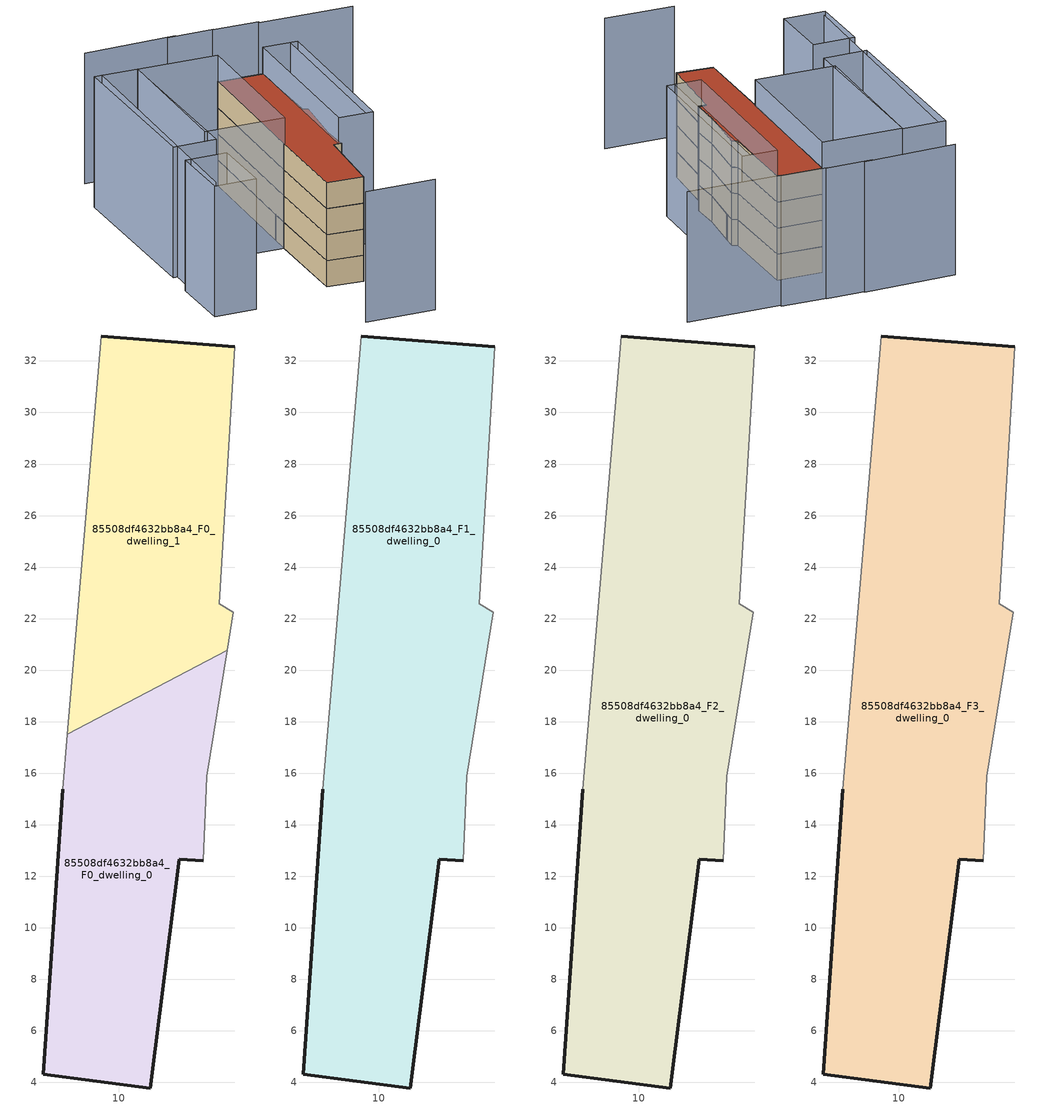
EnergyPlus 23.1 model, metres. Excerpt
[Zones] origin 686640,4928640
85508df4632bb8a4_F0_dwelling_0
 floor ground (EU_floor_Construction): 11.21,3.79 12.34,12.67 13.27,12.6 13.4,15.88 14.2,20.78 8,17.51 7.82,15.38 7.06,4.32 z0
 wall outside (EU_wall_Construction): 13.27,12.6 12.34,12.67 11.21,3.79 7.06,4.32 7.82,15.38 z0:3
 wall adiabatic (EU_wall_Construction): 7.82,15.38 8,17.51 / 14.2,20.78 13.4,15.88 13.27,12.6 z0:3
 wall to 85508df4632bb8a4_F0_dwelling_1 (EU_wall_Construction): 8,17.51 14.2,20.78 z0:3
85508df4632bb8a4_F0_dwelling_1
 floor ground (EU_floor_Construction): 14.2,20.78 14.44,22.25 13.89,22.57 14.5,32.56 9.31,32.97 8,17.51 z0
 wall outside (EU_wall_Construction): 9.31,32.97 14.5,32.56 z0:3
 wall adiabatic (EU_wall_Construction): 8,17.51 9.31,32.97 / 14.5,32.56 13.89,22.57 14.44,22.25 14.2,20.78 z0:3
85508df4632bb8a4_F1_dwelling_0
 floor to 85508df4632bb8a4_F0_dwelling_0 (EU_floor_Construction): 11.21,3.79 12.34,12.67 13.27,12.6 13.4,15.88 14.2,20.78 8,17.51 7.82,15.38 7.06,4.32 z3
 floor to 85508df4632bb8a4_F0_dwelling_1 (EU_floor_Construction): 14.2,20.78 14.44,22.24 13.89,22.57 14.5,32.56 9.31,32.97 8,17.51 z3
 wall outside (EU_wall_Construction): 9.31,32.97 14.5,32.56 / 13.27,12.6 12.34,12.67 11.21,3.79 7.06,4.32 7.82,15.38 z3:6
 wall adiabatic (EU_wall_Construction): 7.82,15.38 9.31,32.97 / 14.5,32.56 13.89,22.57 14.44,22.25 13.4,15.88 13.27,12.6 z3:6
85508df4632bb8a4_F2_dwelling_0
 floor to 85508df4632bb8a4_F1_dwelling_0 (EU_floor_Construction): 11.21,3.79 12.34,12.67 13.27,12.6 13.4,15.88 14.44,22.25 13.89,22.57 14.5,32.56 9.31,32.97 7.82,15.38 7.06,4.32 z6
 wall outside (EU_wall_Construction): 9.31,32.97 14.5,32.56 / 13.27,12.6 12.34,12.67 11.21,3.79 7.06,4.32 7.82,15.38 z6:9
 wall adiabatic (EU_wall_Construction): 7.82,15.38 9.31,32.97 / 14.5,32.56 13.89,22.57 14.44,22.25 13.4,15.88 13.27,12.6 z6:9
85508df4632bb8a4_F3_dwelling_0
 floor to 85508df4632bb8a4_F2_dwelling_0 (EU_floor_Construction): 11.21,3.79 12.34,12.67 13.27,12.6 13.4,15.88 14.44,22.25 13.89,22.57 14.5,32.56 9.31,32.97 7.82,15.38 7.06,4.32 z9
 wall outside (EU_wall_Construction): 9.31,32.97 14.5,32.56 / 13.27,12.6 12.34,12.67 11.21,3.79 7.06,4.32 7.82,15.38 z9:12
 wall adiabatic (EU_wall_Construction): 7.82,15.38 9.31,32.97 / 14.5,32.56 13.89,22.57 14.44,22.25 13.4,15.88 13.27,12.6 z9:12
 roof outside (EU_roof_Construction): 14.5,32.56 13.89,22.57 14.44,22.25 13.4,15.88 13.27,12.6 12.34,12.67 11.21,3.79 7.06,4.32 7.82,15.38 9.31,32.97 z12
shading: 6.42,-5.68 14.34,-6.31 / -3.91,34.05 -6.4,3.84 / 15.99,12.43 17.62,32.31 / 17.23,38.66 11.98,39.07 / 12.15,39.13 6.82,39.51 / 7.79,39.59 -2.77,39.98 / 27.88,37.67 17.17,38.49 / -1.72,10.14 -2.18,2.69 / -2.18,2.69 -6.96,2.99 / -6.96,2.99 -6.5,10.43 / -6.5,10.43 -1.72,10.14 / 14.5,32.56 18.48,32.24 / 18.48,32.24 16.9,12.32 / 16.9,12.32 12.92,12.63 / 12.92,12.63 14.5,32.56 / 0.17,33.8 -1.08,13.71 / -1.08,13.71 -6.03,14.02 / -6.03,14.02 -4.79,34.1 / -4.79,34.1 0.17,33.8 / 0.16,33.68 9.31,32.97 / 9.31,32.97 7.92,15.29 / 7.92,15.29 -1.22,16.01 / -1.22,16.01 0.16,33.68 z0:15
[Building]
EU S2 Campaign: North Axis=0; Terrain=City; Solar Distribution=FullExterior
[Site:Location]
Bologna: Latitude=44.5; Longitude=11.25; Time Zone=1; Elevation=37
[SizingPeriod:WeatherFileDays]
AnnualSizingPeriod: Begin Month=1; Begin Day of Month=1; End Month=12; End Day of Month=31; Day of Week for Start Day=Monday; Use Weather File Daylight Saving Period=No; Use Weather File Rain and Snow Indicators=No
[MATERIAL]
EU_InternalMass_Material: Roughness=MediumRough; Thickness=0.1; Conductivity=1; Density=1800; Specific Heat=900; Thermal Absorptance=0.9; Solar Absorptance=0.7; Visible Absorptance=0.7
[MATERIAL:NOMASS] Roughness=MediumRough; Thermal Absorptance=0.9; Solar Absorptance=0.7; Visible Absorptance=0.7
Name | Thermal Resistance
EU_wall_NoMass | 0.937881
EU_roof_NoMass | 0.548572
EU_floor_NoMass | 0.71348
[CONSTRUCTION]
EU_wall_Construction: EU_wall_NoMass
EU_roof_Construction: EU_roof_NoMass
EU_floor_Construction: EU_floor_NoMass
EU_InternalMass_Construction: EU_InternalMass_Material
[ZONE] Type=1; Multiplier=1; Ceiling Height=autocalculate; Floor Area=autocalculate; Part of Total Floor Area=Yes
Name | Volume
85508df4632bb8a4_F0_dwelling_0 | 224.352
85508df4632bb8a4_F1_dwelling_0 | 448.703
85508df4632bb8a4_F2_dwelling_0; 85508df4632bb8a4_F3_dwelling_0 | 448.714
85508df4632bb8a4_F0_dwelling_1 | 224.355
[INTERNALMASS] Construction=EU_InternalMass_Construction
Name | Zone or ZoneList | Surface Area
85508df4632bb8a4_F0_dwelling_0_EU_InternalMass | 85508df4632bb8a4_F0_dwelling_0 | 74.7842
85508df4632bb8a4_F0_dwelling_1_EU_InternalMass | 85508df4632bb8a4_F0_dwelling_1 | 74.7849
85508df4632bb8a4_F1_dwelling_0_EU_InternalMass | 85508df4632bb8a4_F1_dwelling_0 | 149.571
85508df4632bb8a4_F2_dwelling_0_EU_InternalMass | 85508df4632bb8a4_F2_dwelling_0 | 149.571
85508df4632bb8a4_F3_dwelling_0_EU_InternalMass | 85508df4632bb8a4_F3_dwelling_0 | 149.571
[OTHEREQUIPMENT] Fuel Type=Electricity; Design Level Calculation Method=Watts/Area; Power per Zone Floor Area=1; Fraction Latent=0; Fraction Radiant=0; Fraction Lost=0; Carbon Dioxide Generation Rate=0; EndUse Subcategory=EU_Step8_InternalGains
Name | Zone or ZoneList or Space or SpaceList | Schedule
EU_Step8_InternalGain_85508df4632bb8a4_F0_dwelling_0_f000 | 85508df4632bb8a4_F0_dwelling_0 | EU_Step8_GainSchedule_85508df4632bb8a4_F0_dwelling_0_f000
EU_Step8_InternalGain_85508df4632bb8a4_F0_dwelling_1_f000 | 85508df4632bb8a4_F0_dwelling_1 | EU_Step8_GainSchedule_85508df4632bb8a4_F0_dwelling_1_f000
EU_Step8_InternalGain_85508df4632bb8a4_F1_dwelling_0_f000 | 85508df4632bb8a4_F1_dwelling_0 | EU_Step8_GainSchedule_85508df4632bb8a4_F1_dwelling_0_f000
EU_Step8_InternalGain_85508df4632bb8a4_F2_dwelling_0_f000 | 85508df4632bb8a4_F2_dwelling_0 | EU_Step8_GainSchedule_85508df4632bb8a4_F2_dwelling_0_f000
EU_Step8_InternalGain_85508df4632bb8a4_F3_dwelling_0_f000 | 85508df4632bb8a4_F3_dwelling_0 | EU_Step8_GainSchedule_85508df4632bb8a4_F3_dwelling_0_f000
[ZONEVENTILATION:DESIGNFLOWRATE] Schedule=EU_AlwaysOn; Design Flow Rate Calculation Method=AirChanges/Hour; Air Changes per Hour=0.687892; Ventilation Type=Natural; Fan Pressure Rise=0; Fan Total Efficiency=1; Constant Term Coefficient=1; Temperature Term Coefficient=0; Velocity Term Coefficient=0; Velocity Squared Term Coefficient=0; Minimum Indoor Temperature=-100; Maximum Indoor Temperature=100; Delta Temperature=-100; Minimum Outdoor Temperature=-100; Maximum Outdoor Temperature=100; Maximum Wind Speed=40
Name | Zone or ZoneList or Space or SpaceList
EU_ConstantAir_85508df4632bb8a4_F0_dwelling_0 | 85508df4632bb8a4_F0_dwelling_0
EU_ConstantAir_85508df4632bb8a4_F0_dwelling_1 | 85508df4632bb8a4_F0_dwelling_1
EU_ConstantAir_85508df4632bb8a4_F1_dwelling_0 | 85508df4632bb8a4_F1_dwelling_0
EU_ConstantAir_85508df4632bb8a4_F2_dwelling_0 | 85508df4632bb8a4_F2_dwelling_0
EU_ConstantAir_85508df4632bb8a4_F3_dwelling_0 | 85508df4632bb8a4_F3_dwelling_0
[HVACTEMPLATE:THERMOSTAT] Constant Heating Setpoint=20; Constant Cooling Setpoint=50
EU_HeatOnly_85508df4632bb8a4_F0_dwelling_0; EU_HeatOnly_85508df4632bb8a4_F0_dwelling_1; EU_HeatOnly_85508df4632bb8a4_F1_dwelling_0; EU_HeatOnly_85508df4632bb8a4_F2_dwelling_0; EU_HeatOnly_85508df4632bb8a4_F3_dwelling_0
[HVACTEMPLATE:ZONE:IDEALLOADSAIRSYSTEM] System Availability Schedule=EU_AlwaysOn; Maximum Heating Supply Air Temperature=50; Minimum Cooling Supply Air Temperature=13; Maximum Heating Supply Air Humidity Ratio=0.0156; Minimum Cooling Supply Air Humidity Ratio=0.0077; Heating Limit=NoLimit; Cooling Limit=NoLimit; Heating Availability Schedule=EU_AlwaysOn; Cooling Availability Schedule=EU_CoolingOff; Dehumidification Control Type=ConstantSensibleHeatRatio; Cooling Sensible Heat Ratio=0.7; Dehumidification Setpoint=60; Humidification Control Type=None; Humidification Setpoint=30; Outdoor Air Method=None; Outdoor Air Flow Rate per Person=0.00944; Outdoor Air Flow Rate per Zone Floor Area=0; Outdoor Air Flow Rate per Zone=0; Demand Controlled Ventilation Type=None; Outdoor Air Economizer Type=NoEconomizer; Heat Recovery Type=None; Sensible Heat Recovery Effectiveness=0.7; Latent Heat Recovery Effectiveness=0.65
Name | Template Thermostat
85508df4632bb8a4_F0_dwelling_0 | EU_HeatOnly_85508df4632bb8a4_F0_dwelling_0
85508df4632bb8a4_F0_dwelling_1 | EU_HeatOnly_85508df4632bb8a4_F0_dwelling_1
85508df4632bb8a4_F1_dwelling_0 | EU_HeatOnly_85508df4632bb8a4_F1_dwelling_0
85508df4632bb8a4_F2_dwelling_0 | EU_HeatOnly_85508df4632bb8a4_F2_dwelling_0
85508df4632bb8a4_F3_dwelling_0 | EU_HeatOnly_85508df4632bb8a4_F3_dwelling_0
[SIZING:ZONE] Zone Cooling Design Supply Air Temperature Input Method=SupplyAirTemperature; Zone Cooling Design Supply Air Temperature=13; Zone Heating Design Supply Air Temperature Input Method=SupplyAirTemperature; Zone Heating Design Supply Air Temperature=50; Zone Cooling Design Supply Air Humidity Ratio=0.008; Zone Heating Design Supply Air Humidity Ratio=0.008; Cooling Design Air Flow Method=DesignDay; Cooling Design Air Flow Rate=0; Cooling Minimum Air Flow per Zone Floor Area=0.000762; Cooling Minimum Air Flow=0; Cooling Minimum Air Flow Fraction=0.2; Heating Design Air Flow Method=DesignDay; Heating Design Air Flow Rate=0; Heating Maximum Air Flow per Zone Floor Area=0.002032; Heating Maximum Air Flow=0.141576; Heating Maximum Air Flow Fraction=0.3; Account for Dedicated Outdoor Air System=No; Dedicated Outdoor Air System Control Strategy=NeutralSupplyAir; Dedicated Outdoor Air Low Setpoint Temperature for Design=autosize; Dedicated Outdoor Air High Setpoint Temperature for Design=autosize; Zone Load Sizing Method=Sensible Load Only No Latent Load; Zone Latent Cooling Design Supply Air Humidity Ratio Input Method=HumidityRatioDifference; Zone Cooling Design Supply Air Humidity Ratio Difference=0.005; Zone Latent Heating Design Supply Air Humidity Ratio Input Method=HumidityRatioDifference; Zone Humidification Design Supply Air Humidity Ratio Difference=0.005
85508df4632bb8a4_F0_dwelling_0; 85508df4632bb8a4_F0_dwelling_1; 85508df4632bb8a4_F1_dwelling_0; 85508df4632bb8a4_F2_dwelling_0; 85508df4632bb8a4_F3_dwelling_0
[SCHEDULE:CONSTANT]
Name | Hourly Value
EU_AlwaysOn | 1
EU_CoolingOff | 0
[SCHEDULE:FILE] Column Number=1; Rows to Skip at Top=0; Number of Hours of Data=8760; Column Separator=Comma; Interpolate to Timestep=No; Minutes per Item=60; Adjust Schedule for Daylight Savings=Yes
Name | File
EU_Step8_GainSchedule_85508df4632bb8a4_F0_dwelling_0_f000 | ../../schedules/85508df4632bb8a4/85508df4632bb8a4_F0_dwelling_0_f000_gain.csv
EU_Step8_GainSchedule_85508df4632bb8a4_F0_dwelling_1_f000 | ../../schedules/85508df4632bb8a4/85508df4632bb8a4_F0_dwelling_1_f000_gain.csv
EU_Step8_GainSchedule_85508df4632bb8a4_F1_dwelling_0_f000 | ../../schedules/85508df4632bb8a4/85508df4632bb8a4_F1_dwelling_0_f000_gain.csv
EU_Step8_GainSchedule_85508df4632bb8a4_F2_dwelling_0_f000 | ../../schedules/85508df4632bb8a4/85508df4632bb8a4_F2_dwelling_0_f000_gain.csv
EU_Step8_GainSchedule_85508df4632bb8a4_F3_dwelling_0_f000 | ../../schedules/85508df4632bb8a4/85508df4632bb8a4_F3_dwelling_0_f000_gain.csv
